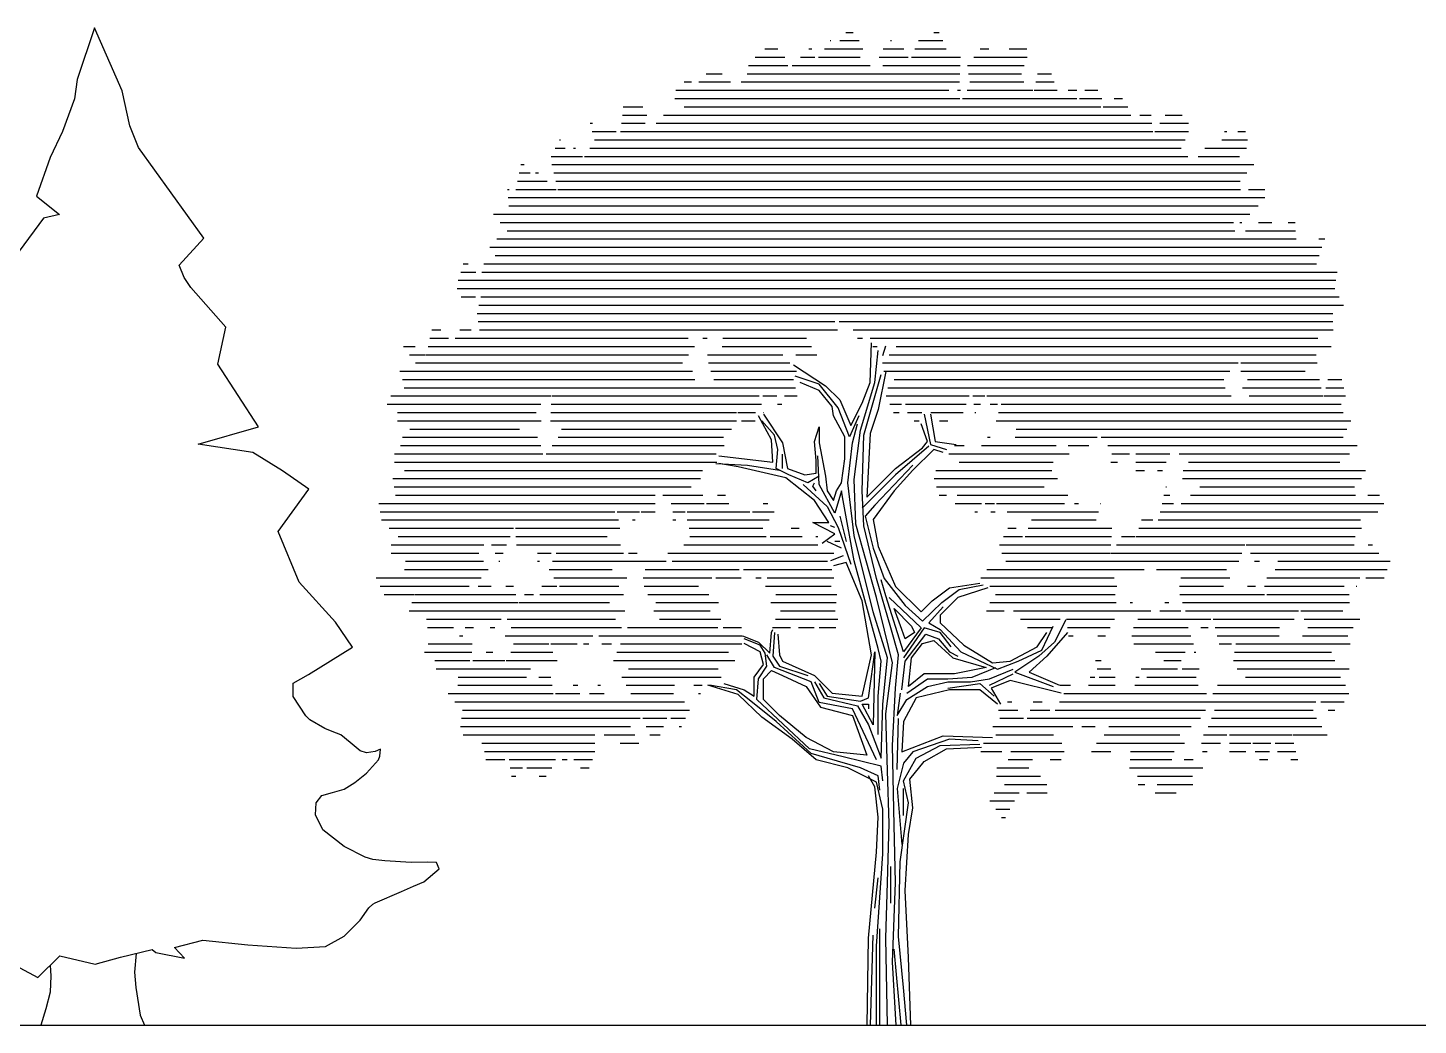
# Model space of a CAD drawing. Header units: millimetres. Extents: x 217.2 to 255.1, y 166.7 to 190.9.
# Drawn here: x 226.49 to 232.1, y 166.72 to 170.75 of the extents above; entities that cross this region are included whole.
import ezdxf

# ---------------------------------------------------------------- set-up
doc = ezdxf.new("R2010")
doc.units = ezdxf.units.MM
doc.layers.add('s', color=145, linetype='Continuous')
doc.layers.add('trees', color=104, linetype='Continuous')

msp = doc.modelspace()

# ---------------------------------------------------------------- linework, layer by layer
at = {"layer": 's', "color": 0}
msp.add_line((217.1888, 166.7248), (255.1288, 166.7248), dxfattribs=at)
at = {"layer": 'trees', "color": 97, "true_color": 0x25742c}
for p, q in [((226.7552, 170.7474), (226.6852, 170.5386)), ((226.8671, 170.4934), (226.7552, 170.7474)), ((226.6852, 170.5386), (226.675, 170.4609)), ((226.8978, 170.3527), (226.8671, 170.4934)), ((226.675, 170.4609), (226.6258, 170.329)), ((226.6258, 170.329), (226.5766, 170.2242)), ((226.9325, 170.2652), (226.8978, 170.3527)), ((227.1962, 169.8987), (226.9325, 170.2652)), ((226.5766, 170.2242), (226.5212, 170.0688)), ((226.5212, 170.0688), (226.614, 169.9947)), ((226.614, 169.9947), (226.5501, 169.9796)), ((226.5501, 169.9796), (226.4512, 169.8463)), ((227.0968, 169.7897), (227.1962, 169.8987)), ((227.1165, 169.7398), (227.0968, 169.7897)), ((227.1435, 169.7), (227.1165, 169.7398)), ((227.2852, 169.5395), (227.1435, 169.7)), ((227.2536, 169.3903), (227.2852, 169.5395)), ((227.417, 169.1382), (227.2536, 169.3903)), ((227.9983, 169.329), (229.1782, 169.329)), ((230.423, 169.2624), (231.3416, 169.2624)), ((228.5982, 169.229), (229.446, 169.229)), ((227.1733, 169.0684), (227.417, 169.1382)), ((228.028, 169.129), (228.4697, 169.129)), ((228.6397, 169.129), (229.3254, 169.129)), ((227.3948, 169.0343), (227.1733, 169.0684)), ((227.5133, 168.961), (227.3948, 169.0343)), ((227.99, 169.0624), (228.5564, 169.0624)), ((228.6021, 169.0624), (229.2966, 169.0624)), ((230.2022, 169.029), (230.6873, 169.029)), ((230.8439, 169.0624), (231.8505, 169.0624)), ((231.1318, 169.029), (231.8189, 169.029)), ((227.9652, 168.9957), (229.267, 168.9957)), ((231.1692, 168.9957), (231.7794, 168.9957)), ((227.6208, 168.887), (227.5133, 168.961)), ((227.9591, 168.929), (229.2004, 168.929)), ((230.1506, 168.9624), (230.6182, 168.9624)), ((231.1446, 168.929), (231.8672, 168.929)), ((227.4961, 168.7155), (227.6208, 168.887)), ((227.9695, 168.8624), (229.0176, 168.8624)), ((231.1779, 168.8624), (231.8426, 168.8624)), ((227.9025, 168.829), (229.0176, 168.829)), ((229.2251, 168.829), (229.315, 168.829)), ((229.1465, 168.7957), (229.3989, 168.7957)), ((229.1465, 168.7624), (229.4781, 168.7624)), ((231.0477, 168.7624), (231.8635, 168.7624)), ((227.5805, 168.5122), (227.4961, 168.7155)), ((227.9805, 168.6957), (228.432, 168.6957)), ((228.4536, 168.729), (228.8744, 168.729)), ((229.1568, 168.6957), (229.4652, 168.6957)), ((230.5103, 168.6957), (230.8584, 168.6957)), ((230.523, 168.729), (230.8602, 168.729)), ((230.9687, 168.729), (231.8669, 168.729)), ((227.9521, 168.629), (228.3061, 168.629)), ((228.0099, 168.5957), (228.3252, 168.5957)), ((229.0691, 168.629), (229.738, 168.629)), ((229.0863, 168.5957), (229.7122, 168.5957)), ((230.4318, 168.5957), (231.3724, 168.5957)), ((231.5298, 168.5957), (231.9837, 168.5957)), ((227.8922, 168.529), (228.3159, 168.529)), ((229.3744, 168.5624), (229.7297, 168.5624)), ((229.4688, 168.529), (229.7382, 168.529)), ((230.3316, 168.529), (230.87, 168.529)), ((230.3552, 168.5624), (230.99, 168.5624)), ((231.0398, 168.5624), (231.3228, 168.5624)), ((227.7279, 168.3497), (227.5805, 168.5122)), ((227.9078, 168.4957), (228.2677, 168.4957)), ((229.4626, 168.4957), (229.7282, 168.4957)), ((230.3683, 168.4957), (230.88, 168.4957)), ((231.1333, 168.4957), (231.31, 168.4957)), ((230.9652, 168.3624), (231.2598, 168.3624)), ((231.1568, 168.3957), (231.6133, 168.3957)), ((231.2692, 168.3624), (231.5953, 168.3624)), ((227.6193, 168.1397), (227.7958, 168.249)), ((231.3507, 168.1957), (231.7605, 168.1957)), ((227.557, 168.1039), (227.6193, 168.1397)), ((227.5563, 168.0504), (227.557, 168.1039)), ((231.2863, 168.0957), (231.8023, 168.0957)), ((227.582, 168.0117), (227.5563, 168.0504)), ((227.6078, 167.973), (227.582, 168.0117)), ((227.8524, 167.7411), (227.9017, 167.7955)), ((227.8052, 167.7042), (227.8524, 167.7411)), ((227.7623, 167.6767), (227.8052, 167.7042)), ((227.6496, 167.6221), (227.6722, 167.651)), ((227.6722, 167.651), (227.7151, 167.6638)), ((227.7151, 167.6638), (227.7623, 167.6767)), ((227.6464, 167.5736), (227.6496, 167.6221)), ((227.6765, 167.5133), (227.6464, 167.5736)), ((227.7623, 167.4448), (227.6765, 167.5133)), ((227.8475, 167.4022), (227.7623, 167.4448)), ((227.8781, 167.3933), (227.8475, 167.4022)), ((227.9273, 167.3875), (227.8781, 167.3933)), ((228.0326, 167.3804), (227.9273, 167.3875))]:
    msp.add_line(p, q, dxfattribs=at)
at = {"layer": 'trees', "color": 84, "true_color": 0x2aaf18}
for p, q in [((229.7865, 170.729), (229.816, 170.729)), ((230.1425, 170.729), (230.1638, 170.729)), ((229.4598, 170.6624), (229.5121, 170.6624)), ((229.6371, 170.6624), (229.6503, 170.6624)), ((229.7001, 170.6624), (229.8556, 170.6624)), ((229.7234, 170.6957), (229.7269, 170.6957)), ((229.7621, 170.6957), (229.8412, 170.6957)), ((229.9372, 170.6624), (230.0213, 170.6624)), ((229.9667, 170.6957), (229.9709, 170.6957)), ((230.0658, 170.6624), (230.1919, 170.6624)), ((230.0804, 170.6957), (230.1779, 170.6957)), ((230.3283, 170.6624), (230.3642, 170.6624)), ((230.4462, 170.6624), (230.5169, 170.6624)), ((229.4213, 170.629), (229.5413, 170.629)), ((229.6037, 170.629), (229.6617, 170.629)), ((229.6769, 170.629), (229.8443, 170.629)), ((229.9216, 170.629), (230.0386, 170.629)), ((230.0512, 170.629), (230.2499, 170.629)), ((230.3027, 170.629), (230.5184, 170.629)), ((229.2238, 170.5624), (229.2881, 170.5624)), ((229.389, 170.5624), (230.2466, 170.5624)), ((229.3947, 170.5957), (229.5529, 170.5957)), ((229.5704, 170.5957), (229.8847, 170.5957)), ((229.9367, 170.5957), (230.2483, 170.5957)), ((230.2772, 170.5957), (230.5067, 170.5957)), ((230.2819, 170.5624), (230.4951, 170.5624)), ((230.5607, 170.5624), (230.6166, 170.5624)), ((229.1007, 170.4957), (230.202, 170.4957)), ((229.1339, 170.529), (229.1644, 170.529)), ((229.1939, 170.529), (229.3214, 170.529)), ((229.364, 170.529), (230.2449, 170.529)), ((230.2368, 170.4957), (230.2499, 170.4957)), ((230.2766, 170.4957), (230.542, 170.4957)), ((230.2876, 170.529), (230.5045, 170.529)), ((230.5471, 170.4957), (230.6392, 170.4957)), ((230.5539, 170.529), (230.6279, 170.529)), ((230.684, 170.4957), (230.719, 170.4957)), ((230.7511, 170.4957), (230.8035, 170.4957)), ((229.0974, 170.4624), (230.2468, 170.4624)), ((230.2573, 170.4624), (230.719, 170.4624)), ((230.7291, 170.4624), (230.8197, 170.4624)), ((230.8693, 170.4624), (230.9035, 170.4624)), ((228.8851, 170.3957), (228.9837, 170.3957)), ((228.8885, 170.429), (228.9681, 170.429)), ((229.0509, 170.3957), (230.937, 170.3957)), ((229.1349, 170.429), (230.8159, 170.429)), ((230.8246, 170.429), (230.9241, 170.429)), ((230.9735, 170.3957), (231.0182, 170.3957)), ((231.0751, 170.3957), (231.1433, 170.3957)), ((228.7547, 170.3624), (228.7647, 170.3624)), ((228.7639, 170.329), (228.8602, 170.329)), ((228.8783, 170.329), (231.026, 170.329)), ((228.8817, 170.3624), (228.9777, 170.3624)), ((229.0219, 170.3624), (231.0221, 170.3624)), ((231.0333, 170.329), (231.1692, 170.329)), ((231.0542, 170.3624), (231.1692, 170.3624)), ((231.3141, 170.329), (231.3236, 170.329)), ((231.3681, 170.329), (231.3988, 170.329)), ((228.6143, 170.2624), (228.6549, 170.2624)), ((228.631, 170.2957), (228.6352, 170.2957)), ((228.6876, 170.2624), (228.6955, 170.2624)), ((228.7543, 170.2624), (231.1396, 170.2624)), ((228.7731, 170.2957), (231.1563, 170.2957)), ((231.2348, 170.2624), (231.4029, 170.2624)), ((231.3044, 170.2957), (231.4074, 170.2957)), ((228.7329, 170.229), (231.1668, 170.229)), ((228.601, 170.1957), (231.4328, 170.1957)), ((228.6088, 170.1624), (231.4051, 170.1624)), ((228.6166, 170.129), (231.3774, 170.129)), ((228.4239, 170.0624), (231.4773, 170.0624)), ((228.3924, 169.9624), (231.3509, 169.9624)), ((228.3505, 169.8624), (231.708, 169.8624)), ((228.306, 169.629), (231.7953, 169.629)), ((229.7605, 169.5624), (231.7515, 169.5624)), ((228.2101, 169.4957), (229.1508, 169.4957)), ((229.2879, 169.4624), (229.6487, 169.4624))]:
    msp.add_line(p, q, dxfattribs=at)
at = {"layer": 'trees', "color": 99, "true_color": 0x1a511e}
for p, q in [((228.5977, 170.229), (228.7239, 170.229)), ((231.2082, 170.229), (231.3751, 170.229)), ((228.4692, 170.1624), (228.5132, 170.1624)), ((228.476, 170.1957), (228.4891, 170.1957)), ((228.5349, 170.1624), (228.5466, 170.1624)), ((228.4213, 170.0957), (228.4287, 170.0957)), ((228.4556, 170.0957), (228.6175, 170.0957)), ((228.4624, 170.129), (228.5821, 170.129)), ((228.6244, 170.0957), (231.3797, 170.0957)), ((231.4115, 170.0957), (231.4773, 170.0957)), ((228.4266, 170.029), (231.4507, 170.029)), ((228.4201, 169.929), (231.3561, 169.929)), ((231.3761, 169.9624), (231.384, 169.9624)), ((231.3993, 169.929), (231.6018, 169.929)), ((231.4521, 169.9624), (231.5051, 169.9624)), ((231.5718, 169.9624), (231.5996, 169.9624)), ((228.3781, 169.8957), (231.3614, 169.8957)), ((231.3623, 169.8957), (231.6039, 169.8957)), ((231.6951, 169.8957), (231.7191, 169.8957)), ((228.3718, 169.829), (231.697, 169.829)), ((228.2328, 169.7624), (228.2938, 169.7624)), ((228.2425, 169.7957), (228.2634, 169.7957)), ((228.2231, 169.729), (231.7641, 169.729)), ((228.2353, 169.6624), (228.2922, 169.6624)), ((228.3146, 169.6624), (231.7774, 169.6624)), ((228.2991, 169.5957), (231.7518, 169.5957)), ((228.1089, 169.4957), (228.1837, 169.4957)), ((228.1164, 169.529), (228.1529, 169.529)), ((228.2294, 169.529), (228.2757, 169.529)), ((228.3088, 169.529), (229.7527, 169.529)), ((229.2102, 169.4957), (229.2269, 169.4957)), ((229.291, 169.4957), (229.6278, 169.4957)), ((229.8168, 169.529), (231.7532, 169.529)), ((229.8334, 169.4957), (229.8538, 169.4957)), ((229.8852, 169.3167), (229.8907, 169.4774)), ((228.0015, 169.4624), (228.0497, 169.4624)), ((228.0261, 169.429), (228.0907, 169.429)), ((228.1013, 169.4624), (229.1768, 169.4624)), ((229.2291, 169.429), (229.533, 169.429)), ((229.5845, 169.429), (229.6697, 169.429)), ((229.8957, 169.4624), (229.9135, 169.4624)), ((229.9038, 169.3167), (229.9169, 169.4457)), ((229.9366, 169.4261), (229.9486, 169.4643)), ((229.9897, 169.4624), (231.7453, 169.4624)), ((227.9878, 169.3624), (229.1686, 169.3624)), ((229.2424, 169.3624), (229.5883, 169.3624)), ((229.2538, 169.329), (229.5761, 169.329)), ((227.9514, 169.2624), (228.5965, 169.2624)), ((228.0044, 169.2957), (229.5834, 169.2957)), ((229.4519, 169.2624), (229.509, 169.2624)), ((229.5399, 169.2624), (229.5908, 169.2624)), ((229.9492, 169.2624), (230.2851, 169.2624)), ((230.2995, 169.2624), (230.3478, 169.2624)), ((230.3564, 169.2624), (230.4219, 169.2624)), ((229.511, 169.229), (229.5288, 169.229)), ((229.9639, 169.229), (230.0115, 169.229)), ((230.0272, 169.229), (230.2726, 169.229)), ((230.3034, 169.229), (230.3298, 169.229)), ((230.3687, 169.229), (230.3987, 169.229)), ((230.4131, 169.229), (231.7857, 169.229)), ((227.9776, 169.1624), (228.558, 169.1624)), ((229.3507, 169.1957), (229.4219, 169.1957)), ((229.3658, 169.1624), (229.4215, 169.1624)), ((229.4527, 169.1957), (229.4546, 169.1957)), ((229.9787, 169.1957), (230.0024, 169.1957)), ((230.0358, 169.1957), (230.0939, 169.1957)), ((230.0625, 169.1624), (230.0821, 169.1624)), ((230.1293, 169.1957), (230.2601, 169.1957)), ((230.165, 169.1624), (230.1988, 169.1624)), ((230.3073, 169.1957), (230.3118, 169.1957)), ((230.3931, 169.1624), (231.8241, 169.1624)), ((227.9974, 169.0957), (228.5421, 169.0957)), ((228.6257, 169.0957), (229.2926, 169.0957)), ((230.3578, 169.0957), (230.3698, 169.0957)), ((230.4707, 169.0957), (230.8007, 169.0957)), ((227.1733, 169.0684), (227.1733, 169.0684)), ((228.5784, 169.029), (229.2632, 169.029)), ((230.2254, 169.0624), (230.264, 169.0624)), ((230.3342, 169.0624), (230.636, 169.0624)), ((230.6839, 169.0624), (230.7674, 169.0624)), ((230.8598, 169.029), (230.9312, 169.029)), ((230.9572, 169.029), (231.0941, 169.029)), ((230.2442, 168.9957), (230.6235, 168.9957)), ((230.8564, 168.9957), (230.8823, 168.9957)), ((230.9572, 168.9957), (231.0796, 168.9957)), ((230.9572, 168.9624), (230.9915, 168.9624)), ((231.0437, 168.9624), (231.0651, 168.9624)), ((231.1483, 168.9624), (231.8833, 168.9624)), ((227.9643, 168.8957), (229.1631, 168.8957)), ((229.0482, 168.8624), (229.2096, 168.8624)), ((229.2697, 168.8624), (229.3014, 168.8624)), ((230.1532, 168.8957), (230.5875, 168.8957)), ((230.1629, 168.8624), (230.1924, 168.8624)), ((230.2365, 168.8624), (230.6819, 168.8624)), ((231.0702, 168.8624), (231.0946, 168.8624)), ((231.0777, 168.8957), (231.08, 168.8957)), ((231.2158, 168.8957), (231.8395, 168.8957)), ((231.8933, 168.8624), (231.9398, 168.8624)), ((229.082, 168.829), (229.2153, 168.829)), ((229.4528, 168.829), (229.4726, 168.829)), ((230.2274, 168.829), (230.2631, 168.829)), ((230.2634, 168.829), (230.3347, 168.829)), ((230.349, 168.829), (230.3863, 168.829)), ((230.3943, 168.829), (230.6688, 168.829)), ((230.7091, 168.829), (230.7255, 168.829)), ((230.8148, 168.829), (230.8151, 168.829)), ((231.0627, 168.829), (231.1092, 168.829)), ((231.14, 168.829), (231.9577, 168.829)), ((227.9078, 168.7957), (228.8547, 168.7957)), ((227.9132, 168.7624), (228.8695, 168.7624)), ((228.8648, 168.7957), (228.9538, 168.7957)), ((228.9266, 168.7624), (228.9367, 168.7624)), ((228.9606, 168.7957), (229.0176, 168.7957)), ((229.0886, 168.7957), (229.1384, 168.7957)), ((229.0886, 168.7624), (229.1008, 168.7624)), ((229.4107, 168.7957), (229.4978, 168.7957)), ((229.7431, 168.7067), (229.6535, 168.7516)), ((229.6535, 168.7516), (229.718, 168.7516)), ((230.3069, 168.7957), (230.3177, 168.7957)), ((230.3714, 168.7957), (230.3894, 168.7957)), ((230.5358, 168.7624), (230.7966, 168.7624)), ((230.9794, 168.7624), (231.0258, 168.7624)), ((227.9449, 168.729), (228.4459, 168.729)), ((228.4556, 168.6957), (228.8236, 168.6957)), ((229.1553, 168.729), (229.4517, 168.729)), ((229.4815, 168.6957), (229.6111, 168.6957)), ((229.5666, 168.729), (229.5979, 168.729)), ((229.666, 168.6957), (229.6732, 168.6957)), ((229.6918, 168.6685), (229.7431, 168.7067)), ((229.7431, 168.7319), (229.7246, 168.7384)), ((230.4229, 168.6957), (230.5003, 168.6957)), ((230.8997, 168.6957), (230.9547, 168.6957)), ((230.9579, 168.6957), (231.8419, 168.6957)), ((227.9521, 168.6624), (228.0143, 168.6624)), ((228.0161, 168.6624), (228.3256, 168.6624)), ((228.3576, 168.6624), (228.4181, 168.6624)), ((228.4576, 168.6624), (228.8782, 168.6624)), ((229.1334, 168.6624), (229.6732, 168.6624)), ((229.7694, 168.6488), (229.7114, 168.675)), ((229.7628, 168.675), (229.7431, 168.675)), ((230.4075, 168.6624), (230.8566, 168.6624)), ((230.8788, 168.6624), (231.3974, 168.6624)), ((231.4027, 168.6624), (231.8385, 168.6624)), ((231.8949, 168.6624), (231.9114, 168.6624)), ((228.3718, 168.629), (228.4041, 168.629)), ((228.3861, 168.5957), (228.3902, 168.5957)), ((228.5433, 168.629), (228.598, 168.629)), ((228.5433, 168.5957), (228.5503, 168.5957)), ((228.6037, 168.5957), (229.0615, 168.5957)), ((228.6179, 168.629), (228.8897, 168.629)), ((228.9098, 168.629), (228.9452, 168.629)), ((229.7759, 168.6171), (229.7246, 168.5974)), ((229.7879, 168.5909), (229.7366, 168.5777)), ((230.4164, 168.629), (230.8548, 168.629)), ((230.8578, 168.629), (231.3849, 168.629)), ((231.4356, 168.5957), (231.456, 168.5957)), ((228.0061, 168.5624), (228.3443, 168.5624)), ((228.5895, 168.5624), (228.8443, 168.5624)), ((228.609, 168.529), (228.9035, 168.529)), ((228.9695, 168.529), (229.2457, 168.529)), ((228.9771, 168.5624), (229.356, 168.5624)), ((229.2623, 168.529), (229.3649, 168.529)), ((229.4231, 168.529), (229.4448, 168.529)), ((231.139, 168.529), (231.336, 168.529)), ((231.4855, 168.529), (231.8605, 168.529)), ((231.5188, 168.5624), (231.9714, 168.5624)), ((231.8852, 168.529), (231.9591, 168.529)), ((228.3027, 168.4957), (228.3552, 168.4957)), ((228.4149, 168.4957), (228.4457, 168.4957)), ((228.5604, 168.4957), (228.6214, 168.4957)), ((228.6322, 168.4957), (228.8703, 168.4957)), ((228.9738, 168.4957), (229.1917, 168.4957)), ((231.4069, 168.4957), (231.4392, 168.4957)), ((231.4761, 168.4957), (231.7972, 168.4957)), ((231.8454, 168.4957), (231.8492, 168.4957)), ((227.9235, 168.4624), (228.0449, 168.4624)), ((228.0363, 168.429), (228.4642, 168.429)), ((228.0481, 168.4624), (228.455, 168.4624)), ((228.4692, 168.429), (228.8338, 168.429)), ((228.4902, 168.4624), (228.5269, 168.4624)), ((228.5517, 168.4624), (228.8892, 168.4624)), ((228.9873, 168.4624), (229.2337, 168.4624)), ((229.0204, 168.429), (229.2732, 168.429)), ((229.4841, 168.429), (229.748, 168.429)), ((229.5048, 168.4624), (229.7502, 168.4624)), ((230.3912, 168.4624), (230.8736, 168.4624)), ((230.9343, 168.429), (230.9441, 168.429)), ((231.0739, 168.429), (231.0896, 168.429)), ((231.1341, 168.4624), (231.4756, 168.4624)), ((231.4857, 168.4624), (231.8182, 168.4624)), ((228.0245, 168.3957), (228.8956, 168.3957)), ((228.0945, 168.3624), (228.3956, 168.3624)), ((228.4198, 168.3624), (228.857, 168.3624)), ((229.012, 168.3957), (229.2399, 168.3957)), ((229.0351, 168.3624), (229.2819, 168.3624)), ((229.5032, 168.3624), (229.754, 168.3624)), ((229.523, 168.3957), (229.7436, 168.3957)), ((230.3546, 168.3957), (230.4253, 168.3957)), ((230.4635, 168.3957), (231.0173, 168.3957)), ((230.4916, 168.3624), (230.6512, 168.3624)), ((230.6771, 168.3624), (230.8707, 168.3624)), ((231.0542, 168.3957), (231.138, 168.3957)), ((231.6223, 168.3957), (231.7924, 168.3957)), ((231.6365, 168.3624), (231.8613, 168.3624)), ((227.7958, 168.249), (227.7279, 168.3497)), ((228.0994, 168.329), (228.2044, 168.329)), ((228.2504, 168.329), (228.2842, 168.329)), ((228.3516, 168.329), (228.3708, 168.329)), ((228.437, 168.329), (228.8815, 168.329)), ((228.9057, 168.329), (229.2706, 168.329)), ((229.2921, 168.329), (229.3665, 168.329)), ((229.4863, 168.3088), (229.4929, 168.3208)), ((229.4914, 168.329), (229.5635, 168.329)), ((229.5959, 168.329), (229.6587, 168.329)), ((229.6798, 168.329), (229.7466, 168.329)), ((230.5197, 168.329), (230.6179, 168.329)), ((230.6813, 168.329), (230.853, 168.329)), ((230.948, 168.329), (231.1682, 168.329)), ((231.2197, 168.329), (231.2485, 168.329)), ((231.2771, 168.329), (231.5367, 168.329)), ((231.6507, 168.329), (231.8332, 168.329)), ((228.1022, 168.2624), (228.2797, 168.2624)), ((228.2277, 168.2957), (228.2415, 168.2957)), ((228.4126, 168.2957), (228.7658, 168.2957)), ((228.4456, 168.2624), (228.5889, 168.2624)), ((228.597, 168.2624), (228.7022, 168.2624)), ((228.729, 168.2624), (228.7505, 168.2624)), ((228.7908, 168.2957), (229.3686, 168.2957)), ((228.8018, 168.2624), (228.8411, 168.2624)), ((228.8773, 168.2624), (229.3666, 168.2624)), ((230.6856, 168.2957), (230.7043, 168.2957)), ((230.8039, 168.2957), (230.8352, 168.2957)), ((230.9408, 168.2957), (231.1787, 168.2957)), ((230.9493, 168.2624), (231.1891, 168.2624)), ((231.2849, 168.2957), (231.5359, 168.2957)), ((231.2928, 168.2624), (231.3434, 168.2624)), ((231.3605, 168.2624), (231.8217, 168.2624)), ((231.6289, 168.2957), (231.8124, 168.2957)), ((228.0875, 168.229), (228.278, 168.229)), ((228.1291, 168.1957), (228.2693, 168.1957)), ((228.2819, 168.1957), (228.4104, 168.1957)), ((228.3358, 168.229), (228.3624, 168.229)), ((228.416, 168.1957), (228.6217, 168.1957)), ((228.4358, 168.229), (228.6053, 168.229)), ((228.8489, 168.1957), (229.3384, 168.1957)), ((228.8631, 168.229), (229.3136, 168.229)), ((230.7946, 168.1957), (230.8165, 168.1957)), ((231.0369, 168.229), (231.1556, 168.229)), ((231.0702, 168.1957), (231.1402, 168.1957)), ((231.1923, 168.229), (231.1995, 168.229)), ((231.3556, 168.229), (231.7469, 168.229)), ((228.1339, 168.1624), (228.5149, 168.1624)), ((228.9094, 168.1624), (229.2714, 168.1624)), ((230.8015, 168.1624), (230.8561, 168.1624)), ((230.9787, 168.1624), (231.1249, 168.1624)), ((231.1433, 168.1624), (231.2125, 168.1624)), ((231.3661, 168.1624), (231.8181, 168.1624)), ((228.2208, 168.0957), (228.6017, 168.0957)), ((228.222, 168.129), (228.4983, 168.129)), ((228.5482, 168.129), (228.5972, 168.129)), ((228.6866, 168.0957), (228.7049, 168.0957)), ((228.786, 168.0957), (228.7969, 168.0957)), ((228.8836, 168.129), (229.2842, 168.129)), ((228.901, 168.0957), (229.0956, 168.0957)), ((229.1739, 168.0957), (229.2078, 168.0957)), ((229.294, 168.1033), (229.3771, 168.0771)), ((230.6521, 168.0957), (230.6938, 168.0957)), ((230.7653, 168.0957), (230.873, 168.0957)), ((230.7727, 168.129), (230.7911, 168.129)), ((230.8084, 168.129), (230.873, 168.129)), ((230.9527, 168.0957), (231.2084, 168.0957)), ((230.9565, 168.129), (230.9709, 168.129)), ((231.0018, 168.129), (231.2009, 168.129)), ((231.3999, 168.129), (231.7829, 168.129)), ((228.1818, 168.0624), (228.6062, 168.0624)), ((228.2094, 168.029), (229.1356, 168.029)), ((228.6151, 168.0624), (228.7142, 168.0624)), ((228.7527, 168.0624), (228.8118, 168.0624)), ((228.9193, 168.0624), (229.0915, 168.0624)), ((229.1921, 168.0624), (229.2002, 168.0624)), ((230.4393, 168.029), (230.457, 168.029)), ((230.5423, 168.029), (230.5794, 168.029)), ((230.6488, 168.029), (231.6838, 168.029)), ((230.6668, 168.0624), (231.2418, 168.0624)), ((231.2681, 168.0624), (231.8157, 168.0624)), ((231.7038, 168.029), (231.7975, 168.029)), ((227.6242, 167.9566), (227.6078, 167.973)), ((228.2362, 167.9624), (228.9575, 167.9624)), ((228.24, 167.9957), (229.1567, 167.9957)), ((228.9682, 167.9624), (229.0642, 167.9624)), ((229.0808, 167.9624), (229.14, 167.9624)), ((230.4022, 167.9957), (230.4806, 167.9957)), ((230.4088, 167.9624), (230.5042, 167.9624)), ((230.5183, 167.9624), (231.2175, 167.9624)), ((230.5303, 167.9957), (230.6094, 167.9957)), ((230.6308, 167.9957), (231.2385, 167.9957)), ((231.2619, 167.9624), (231.6859, 167.9624)), ((231.2742, 167.9957), (231.6725, 167.9957)), ((231.7333, 167.9957), (231.7596, 167.9957)), ((227.685, 167.9215), (227.6242, 167.9566)), ((227.7137, 167.9098), (227.685, 167.9215)), ((227.7494, 167.8957), (227.7137, 167.9098)), ((228.2323, 167.929), (228.8113, 167.929)), ((228.8121, 167.929), (228.9184, 167.929)), ((228.9807, 167.929), (229.0509, 167.929)), ((229.1141, 167.929), (229.1233, 167.929)), ((230.3793, 167.929), (230.7032, 167.929)), ((230.7391, 167.929), (230.7925, 167.929)), ((230.8483, 167.929), (231.1805, 167.929)), ((231.2484, 167.929), (231.5801, 167.929)), ((231.5802, 167.929), (231.7076, 167.929)), ((227.7871, 167.8648), (227.7494, 167.8957)), ((227.8266, 167.8313), (227.7871, 167.8648)), ((228.2426, 167.8957), (228.7739, 167.8957)), ((228.3182, 167.8624), (228.7739, 167.8624)), ((228.8121, 167.8957), (228.9353, 167.8957)), ((228.8758, 167.8624), (228.9522, 167.8624)), ((228.9964, 167.8957), (229.0377, 167.8957)), ((230.3421, 167.8624), (230.6582, 167.8624)), ((230.392, 167.8957), (230.6249, 167.8957)), ((230.7976, 167.8624), (231.1529, 167.8624)), ((230.8289, 167.8957), (231.1343, 167.8957)), ((231.2223, 167.8624), (231.2979, 167.8624)), ((231.2302, 167.8957), (231.3242, 167.8957)), ((231.3353, 167.8957), (231.5086, 167.8957)), ((231.3353, 167.8624), (231.4204, 167.8624)), ((231.4286, 167.8624), (231.5021, 167.8624)), ((231.5096, 167.8957), (231.5876, 167.8957)), ((231.5192, 167.8624), (231.5951, 167.8624)), ((231.5922, 167.8957), (231.7292, 167.8957)), ((227.8534, 167.8236), (227.8266, 167.8313)), ((227.8883, 167.829), (227.8534, 167.8236)), ((227.9097, 167.8379), (227.8883, 167.829)), ((227.9017, 167.7955), (227.9062, 167.8093)), ((227.9062, 167.8093), (227.9097, 167.8379)), ((228.3295, 167.829), (228.7739, 167.829)), ((228.3346, 167.7957), (228.4103, 167.7957)), ((228.4283, 167.7957), (228.6153, 167.7957)), ((228.6424, 167.7957), (228.6629, 167.7957)), ((228.6888, 167.7957), (228.7646, 167.7957)), ((230.3315, 167.829), (230.4157, 167.829)), ((230.4415, 167.7957), (230.5396, 167.7957)), ((230.4522, 167.829), (230.668, 167.829)), ((230.6109, 167.7957), (230.6562, 167.7957)), ((230.7774, 167.829), (230.8559, 167.829)), ((230.9334, 167.7957), (231.1027, 167.7957)), ((230.9358, 167.829), (231.112, 167.829)), ((231.1526, 167.7957), (231.1887, 167.7957)), ((231.2261, 167.829), (231.2443, 167.829)), ((231.3353, 167.829), (231.4001, 167.829)), ((231.4382, 167.829), (231.4956, 167.829)), ((231.4562, 167.7957), (231.4891, 167.7957)), ((231.5289, 167.829), (231.6026, 167.829)), ((231.5818, 167.7957), (231.6101, 167.7957)), ((228.4331, 167.7624), (228.4818, 167.7624)), ((228.5003, 167.7624), (228.6002, 167.7624)), ((228.7169, 167.7624), (228.7518, 167.7624)), ((230.3963, 167.7624), (230.5253, 167.7624)), ((230.931, 167.7624), (231.2269, 167.7624)), ((228.438, 167.729), (228.4552, 167.729)), ((228.549, 167.729), (228.5771, 167.729)), ((230.3947, 167.729), (230.5726, 167.729)), ((230.4266, 167.6957), (230.5983, 167.6957)), ((230.9638, 167.729), (231.1855, 167.729)), ((230.966, 167.6957), (230.9927, 167.6957)), ((231.0424, 167.6957), (231.1871, 167.6957)), ((230.3678, 167.629), (230.4674, 167.629)), ((230.3858, 167.6624), (230.4857, 167.6624)), ((230.5166, 167.6624), (230.5994, 167.6624)), ((231.0356, 167.6624), (231.1196, 167.6624)), ((230.3915, 167.5957), (230.449, 167.5957)), ((230.4152, 167.5624), (230.4307, 167.5624)), ((228.0977, 167.3816), (228.0326, 167.3804)), ((228.0841, 167.3031), (228.1466, 167.3555)), ((228.1356, 167.3804), (228.0977, 167.3816)), ((228.1466, 167.3555), (228.1356, 167.3804)), ((228.0431, 167.2854), (228.0841, 167.3031)), ((227.888, 167.2177), (227.994, 167.2644)), ((227.994, 167.2644), (228.0431, 167.2854)), ((227.8266, 167.1485), (227.8625, 167.1979)), ((227.8625, 167.1979), (227.8781, 167.2129)), ((227.8781, 167.2129), (227.888, 167.2177)), ((227.7623, 167.0841), (227.8086, 167.1292)), ((227.8086, 167.1292), (227.8266, 167.1485)), ((227.0781, 167.0379), (227.193, 167.0677)), ((227.193, 167.0677), (227.374, 167.0482)), ((227.6871, 167.0427), (227.7623, 167.0841)), ((226.8603, 166.9995), (226.9881, 167.0298)), ((226.9881, 167.0298), (227.0023, 167.0178)), ((227.0023, 167.0178), (227.1181, 166.9957)), ((227.1181, 166.9957), (227.0781, 167.0379)), ((227.374, 167.0482), (227.5694, 167.0359)), ((227.5694, 167.0359), (227.6871, 167.0427)), ((226.3589, 167.0068), (226.5263, 166.9166)), ((226.5263, 166.9166), (226.6154, 167.0039)), ((226.5761, 166.9654), (226.5794, 166.9241)), ((226.6154, 167.0039), (226.7583, 166.9702)), ((226.7583, 166.9702), (226.8603, 166.9995)), ((226.5263, 166.9166), (226.5263, 166.9166))]:
    msp.add_line(p, q, dxfattribs=at)
at = {"layer": 'trees', "color": 97, "true_color": 0x279b30}
for p, q in [((228.3647, 169.9957), (231.4173, 169.9957)), ((228.3176, 169.7624), (231.769, 169.7624)), ((228.3268, 169.7957), (231.686, 169.7957)), ((228.2189, 169.6957), (231.7594, 169.6957)), ((228.3039, 169.5624), (229.7422, 169.5624)), ((229.885, 169.4957), (231.6916, 169.4957)), ((228.0938, 169.429), (229.1523, 169.429)), ((229.962, 169.429), (231.6849, 169.429)), ((228.0507, 169.3957), (229.1278, 169.3957)), ((229.2322, 169.3957), (229.5606, 169.3957)), ((229.9343, 169.3957), (231.3703, 169.3957)), ((231.3812, 169.3957), (231.6892, 169.3957)), ((229.9397, 169.3624), (231.3365, 169.3624)), ((229.9821, 169.329), (231.3115, 169.329)), ((231.3812, 169.3624), (231.6408, 169.3624)), ((231.4073, 169.329), (231.6978, 169.329)), ((231.7311, 169.329), (231.7886, 169.329)), ((228.6, 169.2624), (229.4374, 169.2624)), ((229.9557, 169.2957), (231.3176, 169.2957)), ((231.3875, 169.2957), (231.705, 169.2957)), ((231.4148, 169.2624), (231.7123, 169.2624)), ((231.7167, 169.2624), (231.8033, 169.2624)), ((231.7239, 169.2957), (231.7959, 169.2957)), ((227.9363, 169.229), (228.5563, 169.229)), ((227.9778, 169.1957), (228.5374, 169.1957)), ((228.5949, 169.1624), (229.3454, 169.1624)), ((228.5964, 169.1957), (229.3454, 169.1957)), ((230.4031, 169.1957), (231.7937, 169.1957)), ((230.4735, 169.129), (231.8088, 169.129)), ((230.8169, 169.0957), (231.7935, 169.0957)), ((227.9652, 169.029), (228.5649, 169.029)), ((228.0057, 168.9624), (229.2082, 168.9624)), ((230.1436, 168.929), (230.6405, 168.929)), ((230.4372, 168.7957), (230.8059, 168.7957)), ((231.0552, 168.7957), (231.9339, 168.7957)), ((230.4406, 168.729), (230.4745, 168.729)), ((231.4192, 168.629), (231.937, 168.629)), ((230.3684, 168.429), (230.8774, 168.429)), ((231.1455, 168.429), (231.819, 168.429))]:
    msp.add_line(p, q, dxfattribs=at)
at = {"layer": 'trees', "color": 49, "true_color": 0x594322}
for p, q in [((229.5759, 169.3878), (229.7049, 169.3036)), ((229.6798, 169.3102), (229.5825, 169.343)), ((229.6798, 169.285), (229.6022, 169.3167)), ((229.7563, 169.214), (229.6798, 169.3102)), ((229.8459, 169.1243), (229.9038, 169.3167)), ((229.8524, 169.2337), (229.8852, 169.3167)), ((229.859, 169.1047), (229.93, 169.3495)), ((229.9486, 169.3616), (229.9169, 169.2074)), ((229.7311, 169.2205), (229.6798, 169.285)), ((229.7049, 169.3036), (229.7628, 169.2468)), ((229.7366, 169.1823), (229.7311, 169.2205)), ((229.8011, 169.0981), (229.7563, 169.214)), ((229.7628, 169.2468), (229.8076, 169.144)), ((229.8076, 169.144), (229.8524, 169.2337)), ((229.9169, 169.2074), (229.8852, 169.1112)), ((229.4863, 169.0861), (229.435, 169.1823)), ((229.4995, 169.1047), (229.4481, 169.1626)), ((229.4547, 169.1888), (229.5311, 169.073)), ((229.7825, 169.0981), (229.7366, 169.1823)), ((229.8393, 169.1823), (229.8011, 169.0981)), ((229.8142, 169.073), (229.8338, 169.1495)), ((229.4929, 168.9953), (229.4863, 169.0861)), ((229.5126, 169.0467), (229.4995, 169.1047)), ((229.6601, 169.0795), (229.6798, 169.1374)), ((229.6798, 169.1374), (229.6798, 169.073)), ((229.7825, 169.0085), (229.7825, 169.0981)), ((229.506, 168.9702), (229.5126, 169.0467)), ((229.5311, 168.9702), (229.5311, 169.0281)), ((229.6666, 169.0019), (229.6601, 169.0795)), ((229.6798, 169.073), (229.7049, 168.9385)), ((229.9879, 168.9702), (230.0961, 169.0533)), ((229.2623, 168.9899), (229.3902, 168.9833)), ((229.2744, 169.0216), (229.4929, 168.9953)), ((229.3519, 168.9768), (229.2744, 168.9899)), ((229.3902, 168.9833), (229.5191, 168.9636)), ((229.6666, 168.9505), (229.6666, 169.0019)), ((229.6798, 168.9057), (229.6732, 169.0216)), ((229.7694, 168.9123), (229.7825, 169.0085)), ((230.0578, 168.9833), (229.9038, 168.8226)), ((229.6218, 168.944), (229.6666, 168.9505)), ((229.6798, 168.9385), (229.6339, 168.9123)), ((229.7049, 168.9385), (229.7114, 168.8805)), ((229.8273, 168.745), (229.8207, 168.9254)), ((229.9879, 168.944), (229.8524, 168.8095)), ((229.8721, 168.8543), (229.9879, 168.9702)), ((230.0578, 168.9636), (229.9814, 168.8805)), ((229.6153, 168.9057), (229.7114, 168.8161)), ((229.6535, 168.8991), (229.6601, 168.9123)), ((229.6666, 168.8805), (229.6535, 168.8991)), ((229.7431, 168.7898), (229.6798, 168.9057)), ((229.7114, 168.8805), (229.7366, 168.8412)), ((229.7366, 168.8412), (229.7497, 168.8805)), ((229.7694, 168.8805), (229.7431, 168.7898)), ((229.7497, 168.8805), (229.7694, 168.9123)), ((229.7759, 168.8412), (229.7694, 168.8805)), ((229.8207, 168.7002), (229.7945, 168.9123)), ((229.859, 168.7384), (229.8524, 168.8805)), ((229.718, 168.7516), (229.6601, 168.8412)), ((229.7114, 168.8161), (229.7563, 168.7319)), ((229.7628, 168.7778), (229.7879, 168.675)), ((229.8972, 168.7647), (229.9169, 168.6554)), ((229.7563, 168.7319), (229.8076, 168.5843)), ((229.9103, 168.5264), (229.859, 168.7384)), ((229.8972, 168.6488), (229.942, 168.5264)), ((229.9169, 168.6554), (229.9879, 168.4947)), ((229.8524, 168.4367), (229.7879, 168.5909)), ((229.9169, 168.2443), (229.8207, 168.5974)), ((229.9682, 168.3274), (229.9103, 168.5264)), ((229.942, 168.5264), (230.0262, 168.4181)), ((229.9486, 168.4564), (229.93, 168.5209)), ((229.9879, 168.4947), (230.0906, 168.3919)), ((230.1354, 168.4367), (230.2054, 168.4881)), ((230.1737, 168.4302), (230.2447, 168.4815)), ((230.2054, 168.4881), (230.3278, 168.5078)), ((230.3594, 168.4881), (230.2382, 168.4498)), ((230.2447, 168.4815), (230.3409, 168.5012)), ((229.8907, 168.2181), (229.8524, 168.4367)), ((229.9748, 168.1864), (229.9103, 168.4498)), ((230.0196, 168.2312), (229.9486, 168.4564)), ((229.9617, 168.4498), (230.0906, 168.3274)), ((230.1802, 168.4116), (230.1223, 168.3471)), ((230.2382, 168.4498), (230.1671, 168.3788)), ((230.013, 168.3208), (229.9814, 168.405)), ((230.1671, 168.3788), (230.1671, 168.3471)), ((230.6742, 168.3602), (230.6294, 168.2695)), ((229.4798, 168.2246), (229.4863, 168.3088)), ((229.4995, 168.3088), (229.4929, 168.2126)), ((229.5126, 168.3022), (229.5191, 168.2181)), ((229.9999, 168.2181), (229.9682, 168.3274)), ((230.0262, 168.2826), (230.013, 168.3208)), ((230.0906, 168.3274), (230.0196, 168.2312)), ((230.0644, 168.3088), (230.0262, 168.2826)), ((230.0262, 168.1929), (230.1092, 168.3022)), ((230.0513, 168.334), (230.0644, 168.3088)), ((230.1671, 168.3088), (230.1027, 168.3274)), ((230.1092, 168.3022), (230.1606, 168.2826)), ((230.1223, 168.3471), (230.1671, 168.3208)), ((230.1671, 168.3471), (230.2633, 168.2574)), ((230.1671, 168.3208), (230.2502, 168.2312)), ((230.2119, 168.2509), (230.1671, 168.3088)), ((230.5583, 168.2509), (230.5977, 168.3088)), ((230.578, 168.2378), (230.6228, 168.334)), ((230.6807, 168.3088), (230.5977, 168.2126)), ((229.3705, 168.2957), (229.435, 168.2695)), ((229.4415, 168.2574), (229.3771, 168.2826)), ((229.4415, 168.2312), (229.3771, 168.264)), ((229.435, 168.2695), (229.4798, 168.2246)), ((229.4612, 168.2246), (229.4415, 168.2574)), ((229.93, 168.1929), (229.9169, 168.2443)), ((230.0513, 168.206), (230.0961, 168.264)), ((230.0961, 168.264), (230.142, 168.276)), ((230.142, 168.276), (230.2185, 168.206)), ((230.1606, 168.2826), (230.2054, 168.2312)), ((230.6294, 168.2695), (230.5649, 168.2126)), ((229.4547, 168.1798), (229.4415, 168.2312)), ((229.4678, 168.1733), (229.4612, 168.2246)), ((229.5191, 168.2181), (229.5311, 168.1929)), ((229.8972, 168.1798), (229.9038, 168.2312)), ((229.9169, 168.0519), (229.93, 168.1929)), ((230.2054, 168.2312), (230.2382, 168.2126)), ((229.4164, 168.1284), (229.4547, 168.1798)), ((229.435, 168.1219), (229.4678, 168.1733)), ((229.8786, 168.0453), (229.8972, 168.1798)), ((229.9486, 167.9809), (229.9748, 168.1864)), ((230.1027, 168.1415), (230.0393, 168.0902)), ((230.225, 168.1415), (230.1027, 168.1415)), ((229.3519, 168.0585), (229.2295, 168.0967)), ((229.3454, 168.0771), (229.2361, 168.0967)), ((229.4033, 168.0322), (229.3454, 168.0771)), ((229.3771, 168.0771), (229.4164, 168.0519)), ((229.4164, 168.0519), (229.4164, 168.1284)), ((229.4284, 168.0388), (229.435, 168.1219)), ((229.4547, 168.0388), (229.4547, 168.1219)), ((229.9748, 167.8529), (229.9879, 168.0836)), ((230.1158, 168.1219), (230.1988, 168.1219)), ((230.1988, 168.1219), (230.2961, 168.1284)), ((230.1988, 168.1098), (230.2895, 168.1098)), ((230.1988, 168.0836), (230.3278, 168.1033)), ((230.3278, 168.0771), (230.2054, 168.0771)), ((230.3988, 168.0191), (230.3278, 168.0771)), ((229.8459, 168.0322), (229.8786, 168.0453)), ((229.8972, 167.936), (229.8524, 168.0191)), ((229.8524, 168.0191), (229.8786, 168.0191)), ((229.9169, 167.8978), (229.9169, 168.0519)), ((229.9934, 167.9743), (230.0327, 168.0388)), ((230.071, 168.0453), (230.0196, 167.9491)), ((229.6852, 168.0071), (229.8142, 167.9743)), ((229.8142, 167.9743), (229.8721, 167.8136)), ((229.8338, 168.0126), (229.8786, 167.936)), ((229.9551, 167.7502), (229.9486, 167.9809)), ((229.8786, 167.936), (229.93, 167.8016)), ((229.9814, 167.5315), (229.9748, 167.8529)), ((230.1802, 167.8912), (230.3791, 167.8846)), ((230.3212, 167.8715), (230.2054, 167.8781)), ((229.93, 167.7688), (229.7759, 167.807)), ((230.0578, 167.8267), (230.0196, 167.7819)), ((230.0196, 167.7108), (230.071, 167.8016)), ((230.1934, 167.8398), (230.3343, 167.8464)), ((229.9103, 167.7043), (229.7945, 167.7622)), ((229.9169, 167.7305), (229.8459, 167.7622)), ((229.9366, 167.7108), (229.93, 167.7688)), ((230.0196, 167.7819), (229.9934, 167.6791)), ((229.9038, 167.6857), (229.8786, 167.7305)), ((229.9169, 167.5633), (229.9038, 167.6857)), ((229.9366, 167.596), (229.9103, 167.7043)), ((229.9234, 167.6726), (229.9169, 167.7305)), ((230.0393, 167.6212), (230.0196, 167.7108)), ((230.0578, 167.6015), (230.0447, 167.7174)), ((229.9934, 167.6791), (230.013, 167.4539)), ((230.0196, 167.5698), (230.0196, 167.6791)), ((230.0393, 167.4933), (230.0578, 167.6015))]:
    msp.add_line(p, q, dxfattribs=at)
at = {"layer": 'trees', "color": 47, "true_color": 0x8d6a35}
for p, q in [((230.1158, 169.0795), (230.0906, 169.1495)), ((230.1027, 169.1888), (230.1289, 169.0664)), ((230.1289, 169.1888), (230.1475, 169.0795)), ((229.8207, 168.9254), (229.8459, 169.1243)), ((229.8524, 168.8805), (229.859, 169.1047)), ((229.8852, 169.1112), (229.8721, 168.8543)), ((229.5311, 169.073), (229.5508, 168.9702)), ((229.7945, 168.9123), (229.8142, 169.073)), ((230.1223, 169.0598), (229.9879, 168.944)), ((230.142, 169.0467), (230.0578, 168.9636)), ((230.0961, 169.0533), (230.1158, 169.0795)), ((230.1289, 169.0664), (230.1934, 169.0467)), ((230.1802, 169.0347), (230.142, 169.0467)), ((230.1475, 169.0795), (230.2316, 169.0664)), ((229.5443, 168.9319), (229.3519, 168.9768)), ((229.5574, 168.944), (229.506, 168.9702)), ((229.6601, 168.8412), (229.5443, 168.9319)), ((229.5508, 168.9702), (229.6218, 168.944)), ((229.6339, 168.9123), (229.5574, 168.944)), ((229.9814, 168.8805), (229.8972, 168.7647)), ((229.8207, 168.5974), (229.7759, 168.8412)), ((229.9038, 168.8226), (229.8655, 168.7778)), ((229.8655, 168.7778), (229.8972, 168.6488)), ((229.8972, 168.3919), (229.8207, 168.7002)), ((229.9103, 168.4498), (229.8273, 168.745)), ((230.0262, 168.4181), (230.0961, 168.3536)), ((230.0906, 168.3919), (230.1354, 168.4367)), ((230.0961, 168.3536), (230.1737, 168.4302)), ((229.9551, 168.206), (229.8972, 168.3919)), ((229.9814, 168.405), (230.0513, 168.334)), ((230.2633, 168.2574), (230.3791, 168.1864)), ((230.4501, 168.1929), (230.5583, 168.2509)), ((229.4995, 168.1667), (229.4678, 168.2181)), ((229.4929, 168.2126), (229.5191, 168.1733)), ((229.5311, 168.1929), (229.6601, 168.135)), ((229.8524, 168.0519), (229.8907, 168.2181)), ((229.9038, 168.2312), (229.8972, 167.936)), ((229.9366, 168.0191), (229.9551, 168.206)), ((230.0393, 168.0902), (230.0513, 168.206)), ((230.2185, 168.206), (230.3529, 168.1667)), ((230.2502, 168.2312), (230.3988, 168.1612)), ((230.3791, 168.1864), (230.4501, 168.1929)), ((230.3988, 168.1612), (230.4818, 168.1929)), ((230.5649, 168.2126), (230.4687, 168.1481)), ((230.4818, 168.1929), (230.578, 168.2378)), ((230.5977, 168.2126), (230.5266, 168.1481)), ((229.4547, 168.1219), (229.4863, 168.1547)), ((229.4863, 168.1547), (229.5311, 168.135)), ((229.5191, 168.1733), (229.6339, 168.135)), ((229.5311, 168.135), (229.6273, 168.0902)), ((229.6601, 168.135), (229.7311, 168.0639)), ((230.3529, 168.1667), (230.225, 168.1415)), ((230.2961, 168.1284), (230.3922, 168.1667)), ((230.366, 168.1219), (230.4622, 168.1612)), ((230.366, 168.0967), (230.4622, 168.1415)), ((230.4687, 168.1481), (230.6228, 168.0902)), ((230.5266, 168.1481), (230.649, 168.0967)), ((229.6273, 168.0902), (229.6852, 168.0071)), ((229.6798, 168.0257), (229.647, 168.1098)), ((229.6601, 168.1098), (229.6983, 168.0453)), ((229.6798, 168.1033), (229.7114, 168.0519)), ((230.0327, 168.0639), (230.1158, 168.1219)), ((230.0327, 168.0388), (230.1158, 168.0902)), ((230.2054, 168.0771), (230.071, 168.0453)), ((230.1158, 168.0902), (230.1988, 168.1098)), ((230.2895, 168.1098), (230.366, 168.1219)), ((230.3278, 168.1033), (230.3857, 168.0519)), ((230.4501, 168.1153), (230.3726, 168.0836)), ((230.3726, 168.0836), (230.4108, 168.0191)), ((230.6556, 168.0639), (230.4501, 168.1153)), ((229.4481, 167.9677), (229.3519, 168.0585)), ((229.506, 167.9491), (229.4033, 168.0322)), ((229.5191, 167.9743), (229.4547, 168.0388)), ((229.8142, 168.0005), (229.6798, 168.0257)), ((229.6983, 168.0453), (229.8338, 168.0126)), ((229.7114, 168.0519), (229.8459, 168.0322)), ((229.7311, 168.0639), (229.8524, 168.0519)), ((229.8786, 168.0191), (229.8786, 168.0005)), ((229.5705, 167.8781), (229.4481, 167.9677)), ((229.6273, 167.8846), (229.5191, 167.9743)), ((229.647, 167.8202), (229.506, 167.9491)), ((229.9934, 167.7557), (229.9999, 167.9612)), ((229.6666, 167.795), (229.5705, 167.8781)), ((229.7366, 167.8267), (229.6273, 167.8846)), ((230.2054, 167.8781), (230.0578, 167.8267)), ((230.071, 167.8016), (230.1671, 167.8529)), ((230.1671, 167.8529), (230.3278, 167.8584)), ((229.7759, 167.807), (229.6404, 167.8398)), ((229.7114, 167.8016), (229.647, 167.8202)), ((229.7945, 167.7622), (229.6666, 167.795)), ((229.8459, 167.7622), (229.7114, 167.8016)), ((229.8721, 167.8136), (229.7366, 167.8267)), ((230.1027, 167.7884), (230.1934, 167.8398)), ((229.9366, 167.4157), (229.9366, 167.596)), ((229.9103, 167.4222), (229.9169, 167.5633)), ((229.9551, 167.2998), (229.9617, 167.5381)), ((229.9879, 167.2998), (229.9814, 167.5315)), ((230.0262, 167.2681), (230.0393, 167.4933)), ((229.8786, 167.0757), (229.9103, 167.4222)), ((229.9103, 167.0429), (229.9366, 167.4157)), ((229.9999, 167.0822), (230.0065, 167.384)), ((229.9038, 167.197), (229.9169, 167.3195)), ((229.9486, 167.0757), (229.9551, 167.2998)), ((229.9748, 166.9795), (229.9879, 167.2998)), ((230.0393, 166.9981), (230.0262, 167.2681)), ((226.9232, 167.0144), (226.9173, 166.9392)), ((226.5794, 166.9241), (226.5769, 166.8585)), ((226.9173, 166.9392), (226.9223, 166.8762)), ((226.5769, 166.8585), (226.5592, 166.7904)), ((226.9223, 166.8762), (226.94, 166.7651)), ((226.5592, 166.7904), (226.5383, 166.7248)), ((226.94, 166.7651), (226.9568, 166.7248))]:
    msp.add_line(p, q, dxfattribs=at)
at = {"layer": 'trees', "color": 45, "true_color": 0xba8d4a}
for p, q in [((230.1027, 168.3274), (230.0196, 168.206)), ((229.9879, 168.0836), (229.9999, 168.2181)), ((230.013, 168.0771), (230.0262, 168.1929)), ((229.647, 168.1098), (229.4995, 168.1667)), ((229.6404, 167.8398), (229.4284, 168.0388)), ((229.93, 167.8016), (229.9366, 168.0191)), ((230.0065, 168.0639), (229.9934, 167.9743)), ((229.9103, 167.795), (229.8142, 168.0005)), ((230.0196, 167.9491), (230.013, 167.8267)), ((230.013, 167.8267), (230.1802, 167.8912)), ((229.9617, 167.5381), (229.9551, 167.7502)), ((230.0447, 167.7174), (230.1027, 167.7884)), ((230.0065, 167.384), (230.0393, 167.6212)), ((229.9682, 167.2167), (229.9682, 167.3643)), ((229.873, 166.7248), (229.8786, 167.0757)), ((229.8857, 166.7248), (229.8972, 167.0877)), ((229.9234, 166.7248), (229.9234, 167.1139)), ((229.9543, 166.7248), (229.9486, 167.0757)), ((230.0196, 166.8767), (229.9999, 167.0822)), ((229.9103, 166.7248), (229.9103, 167.0429)), ((230.0104, 166.7248), (229.9814, 167.0309)), ((229.9895, 166.7248), (229.9748, 166.9795)), ((230.0493, 166.7248), (230.0393, 166.9981)), ((230.0333, 166.7248), (230.0196, 166.8767))]:
    msp.add_line(p, q, dxfattribs=at)

doc.saveas('drawing.dxf')
